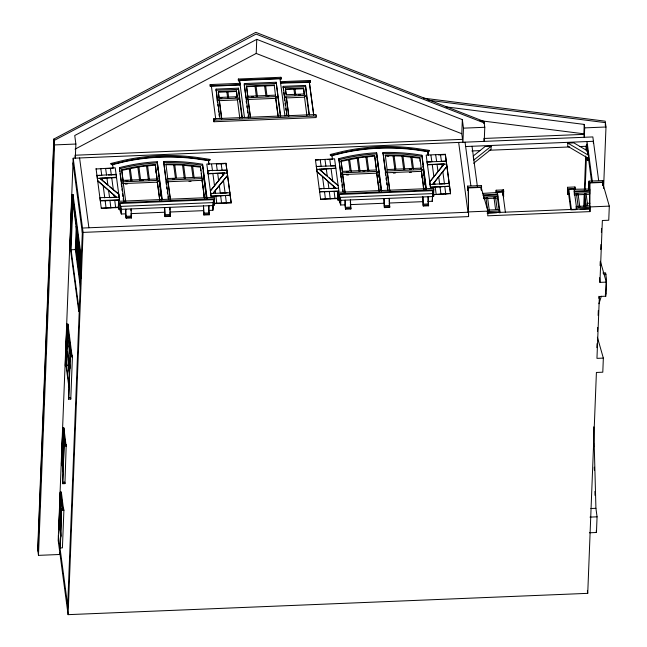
<?xml version="1.0" encoding="UTF-8"?>
<svg xmlns="http://www.w3.org/2000/svg" width="647" height="647" viewBox="0 0 647 647"><rect width="100%" height="100%" fill="white"/><g stroke="black" fill="none" stroke-linecap="round" stroke-linejoin="round"><path stroke-width="0.97" d="M483.964 139.437L484.223 141.378L484.773 127.281L483.996 121.458L255.832 32.35L53.798 139.089L37.696 549.546L38.472 555.361L59.767 554.487L59.847 552.473M38.472 555.361L54.574 144.912L53.798 139.089M598.653 180.521L592.838 136.929L73.192 158.224L58.19 540.48L68.089 614.65L587.735 593.348L596.405 372.462L602.794 372.195L603.344 358.098L597.375 337.241M63.511 509.407L61.344 492.132L60.276 492.181L58.861 528.211L59.006 529.303L60.074 529.254M66.034 445.176L63.867 427.902L62.799 427.95L61.384 463.98L61.53 465.072L62.597 465.023M72.043 355.899L67.935 324.115L66.876 324.155L65.274 364.892L65.42 365.984L66.487 365.935M73.135 196.348L72.61 196.373L80.802 257.821L81.336 257.797L73.022 194.48L71.963 194.521L69.811 249.354L69.957 250.446L71.016 250.397M59.006 529.303L60.276 492.181M61.53 465.072L62.799 427.95M65.42 365.984L66.876 324.155M69.957 250.446L71.963 194.521M60.729 537.156L59.573 528.494L60.923 494.033L61.457 494.009M63.123 471.962L62.096 464.263L63.446 429.802L63.98 429.778M68.906 387.108L65.978 365.175L67.523 326.015L68.048 325.991M79.249 311.061L78.716 311.086L70.515 249.637L72.61 196.373M61.182 496.136L61.344 492.132M63.746 430.91L63.867 427.902M67.781 328.086L67.935 324.115M72.868 198.467L73.022 194.48M69.439 387.027L66.544 365.312L67.094 351.216L69.593 369.971M70.175 368.224L67.28 346.517L67.83 332.421L70.863 355.114M78.716 311.086L78.837 307.956L71.073 249.774L72.917 202.778L81.11 264M61.57 508.89L60.292 547.944L62.419 547.855L63.899 510.257L63.705 508.801L61.57 508.89L60.292 547.944M62.613 482.258L64.093 444.659L66.22 444.57L64.943 483.624L62.808 483.713L62.613 482.258L64.749 482.169L64.943 483.624M462.338 119.63L461.788 133.727L462.928 142.251L463.478 128.155L462.338 119.63L256.77 39.346L74.737 135.514L75.877 144.038L75.319 158.135L75.06 156.194M62.808 483.713L64.093 444.659M69.561 375.915L68.137 365.248L68.372 359.206M68.639 399.167L70.111 355.413L72.238 355.324L72.432 356.78L70.774 399.078L68.639 399.167L70.305 356.869L68.873 346.452L69.116 340.411M69.561 373.861L68.396 365.134L68.631 359.158M70.297 355.066L69.132 346.339L69.366 340.354M70.766 355.979L70.838 353.982M80.6 289.047L75.335 249.605L76.257 226.102L76.653 229.062M80.616 284.122L75.974 249.321L76.589 233.656L77.187 235.144L76.637 249.249L80.576 278.784M72.173 356.893L72.238 355.324M77.219 235.904L77.454 241.185L77.527 239.358M77.656 239.172L79.419 255.913M80.026 258.08L79.953 259.908L79.686 257.91M80.05 260.636L80.123 258.808M80.43 258.913L81.021 266.354M80.56 262.084L81.15 268.909M80.802 257.821L80.681 260.951L81.215 260.935M80.778 262.795L80.972 264.251M67.506 610.291L82.509 228.035L468.517 212.208M68.089 614.65L83.091 232.394L73.192 158.224M96.039 168.988L115.223 167.808L119.541 200.166L100.374 200.95L100.002 197.65L119.153 197.262M119.541 200.166L118.822 194.246L99.929 178.305L116.533 177.626L116.161 174.326L96.977 175.499L99.856 175.386M97.365 178.41L116.549 177.238M96.993 175.111L97.713 181.031L115.959 196.817M100.835 168.786L101.773 175.305M131.017 210.801L131.09 208.916L131.487 217.982L126.165 218.201L125.583 213.842L121.321 214.011L119.574 208.965L118.514 209.013L118.32 207.558L101.28 208.253L118.336 207.161M105.623 168.592L106.561 175.111M106.076 208.059L105.162 200.756M110.419 168.398L111.357 174.916M110.96 163.465L110.936 164.249L112.643 165.001L112.667 164.217L110.96 163.465L123.359 160.44A146.82 99.897 2.2 0 1 196.931 157.423L209.992 159.405L209.968 160.189L208.48 161.071L208.916 164.362L208.488 160.682L196.656 158.887A145.211 98.805 2.2 0 0 123.892 161.871L112.659 164.613L113.079 168.285L106.585 168.552M110.863 207.857L109.958 200.562M115.659 207.663L114.745 200.368M116.589 197.367L97.729 180.642M119.808 171.617L119.485 167.638A138.798 94.438 2.2 0 1 153.42 161.976L157.245 161.758L162.268 199.389M118.32 207.558L118.563 201.29L214.4 197.359L214.351 205.083L213.284 205.123L212.895 210.259L208.641 210.437L209.224 214.796L203.894 215.014L203.498 205.948L203.894 215.014M118.822 194.246L109.95 186.983M118.514 209.013L118.563 201.29M119.574 208.965L119.792 203.481L213.502 199.64L213.284 205.123M121.709 169.813L123.092 180.942L121.709 169.813L126.739 168.592A136.654 92.982 2.2 0 1 153.679 164.605L155.264 164.508L157.172 179.551L155.264 164.508M120.447 211.488L120.649 206.401L213.292 202.6L213.089 207.695M121.321 214.011L121.507 209.313L119.792 203.481M121.135 183.077L123.27 182.988L123.245 183.57L157.318 182.179L159.696 199.98M125.583 213.842L125.761 209.135L126.165 218.201M161.928 199.923L157.245 161.758M157.294 182.761L157.342 181.589L159.469 181.5M165.778 179.098L163.634 161.491L167.476 161.402A138.798 94.438 2.2 0 1 202.543 164.233L207.129 198.589M165.025 216.608L164.629 207.541L165.025 216.608L170.355 216.389L169.959 207.323L169.846 210.146M167.945 182.325L167.994 181.152L165.858 181.241M200.513 166.586L201.896 177.715L201.921 177.124L167.84 178.523L167.816 179.114L165.915 164.071L167.516 164.039A136.654 92.982 2.2 0 1 195.216 165.786L200.513 166.586L200.489 167.177L181.386 165.017L165.891 164.661M206.652 198.087L202.543 164.233M202.018 180.934L202.066 179.753L204.193 179.672M210.178 84.563L210.291 86.439L240.126 84.822L210.324 85.655L210.178 84.563L239.997 83.342L239.964 84.126L239.544 80.454L280.005 78.797L284.971 115.983M210.291 86.439L210.324 85.655M226.887 170.177L207.736 170.573L209.636 170.881M208.48 161.071L208.504 160.294L209.992 159.405M207.736 170.573L208.108 173.873L224.735 172.798L210.38 190.881L224.719 173.194M208.674 209.491L208.819 205.73L209.224 214.796M211.577 164.249L212.515 170.768M210.728 193.51L229.895 192.717M213.801 118.725L213.939 121.749L316.165 117.56L316.221 115.991L316.027 114.535L213.801 118.725L213.939 121.749M211.132 196.025L230.3 195.24L211.116 196.413L210.396 190.493M217.408 102.153L216.074 89.1L238.436 88.178L242.374 117.738M212.895 210.259L213.502 199.64M214.351 205.083L214.246 201.274M216.365 164.055L217.303 170.573M219.123 97.454L237.231 96.718L236.454 90.895L218.346 91.639L219.098 98.045L218.322 92.23L236.43 91.486L237.077 96.33M221.711 119.097L219.276 100.083L217.141 100.172M216.818 203.522L215.912 196.219M221.161 163.861L222.099 170.371M221.606 203.32L220.7 196.025M211.116 196.413L206.797 164.055L225.965 163.27L231.189 202.932L214.157 203.627M227.275 173.089L208.124 173.477M226.401 203.126L225.496 195.823M231.189 202.932L225.965 163.27M236.43 91.486L236.454 90.895M242.018 118.094L239.503 99.258L237.376 99.347L237.352 99.929L219.252 100.673M280.005 78.797L281.057 79.144L280.944 77.276L238.347 79.023L238.46 80.891L239.527 80.851M238.46 80.891L238.347 79.023M239.503 99.258L238.436 88.178M246.515 86.1L247.85 96.864L246.515 86.1L274.207 84.967L275.541 95.732M245.892 98.999L248.027 98.91L248.003 99.492L275.687 98.36L278.016 115.813M75.076 149.142L256.212 53.442L256.77 39.346M274.207 84.967L274.182 85.55L246.491 86.682M280.353 116.525L276.188 82.25L244.242 83.56L248.763 117.463M275.687 98.36L275.711 97.77L277.838 97.689M280.426 82.46L280.458 81.684L310.277 80.463L310.423 81.546L310.39 82.331L280.588 83.164L280.458 81.684M280.944 77.276L281.057 79.144M283.499 90.434L283.16 86.35L305.521 85.428L309.46 114.988M286.055 94.325L285.432 88.89L303.54 88.146L304.316 93.969L286.209 94.705L285.432 88.89M288.797 116.347L286.354 97.333L284.227 97.422M304.292 94.551L303.54 88.146M308.975 114.357L306.589 96.508L304.462 96.597L304.438 97.179L286.338 97.923M306.589 96.508L305.521 85.428M310.277 80.463L310.39 82.331M338.51 188.269L319.359 188.665L319.731 191.965L338.899 191.18L334.58 158.814L315.396 159.995L318.275 159.874M329.776 159.405L330.714 165.923L335.502 165.729L316.334 166.514L320.168 166.352M316.723 169.417L335.906 168.244L319.286 169.312L338.163 185.649M317.087 171.649L335.955 188.374L317.087 171.649L316.351 166.117M320.192 159.801L321.13 166.311M319.359 188.665L321.26 188.973M350.334 202.746L350.448 199.931L350.844 208.989L345.522 209.207L344.94 204.848L340.678 205.018L338.939 199.972L337.871 200.02L337.677 198.564L320.637 199.26L337.694 198.176M324.98 159.599L325.918 166.117M325.433 199.066L324.527 191.763M330.326 154.471L330.293 155.256L332 156.008L332.032 155.231L330.326 154.471L342.724 151.455A146.82 99.897 2.2 0 1 416.288 148.438L429.357 150.411L429.325 151.196L427.837 152.085L428.274 155.369L427.853 151.689L416.013 149.902A145.211 98.805 2.2 0 0 343.25 152.886L332.016 155.62L332.437 159.299L327.859 159.485M330.221 198.872L329.315 191.569M335.017 198.669L334.111 191.375M340.419 171.973L338.842 158.644A138.798 94.438 2.2 0 1 372.777 152.991L376.603 152.765L381.625 190.396M337.677 198.564L337.92 192.296L433.757 188.366L433.708 196.09L432.641 196.138L432.253 201.266L427.999 201.443L428.185 196.745L428.581 205.803L423.251 206.021L422.855 196.963L423.251 206.021M337.871 200.02L337.92 192.296M338.899 191.18L319.747 191.569M338.939 199.972L339.149 194.488L432.859 190.655L432.641 196.138M341.074 160.828L342.457 171.956L341.074 160.828L346.096 159.599A136.654 92.982 2.2 0 1 373.036 155.612L374.621 155.523L376.53 170.557L374.621 155.523M339.804 202.495L340.007 197.408L432.649 193.607L432.253 201.266M340.678 205.018L340.864 200.319L339.149 194.488M342.578 175.167L342.627 173.994L340.492 174.083M344.94 204.848L345.126 200.149L345.522 209.207M381.285 190.93L376.603 152.765M376.651 173.776L376.7 172.595L378.827 172.514M385.135 170.104L382.992 152.506L386.833 152.409A138.798 94.438 2.2 0 1 421.901 155.24L426.486 189.595M384.391 207.614L383.986 198.556L384.391 207.614L389.712 207.396L389.316 198.338L389.171 202.099M387.302 173.339L387.351 172.159L385.216 172.248M419.871 157.593L421.254 168.721L421.278 168.139L387.197 169.53L387.181 170.121L385.272 155.086L386.874 155.045A136.654 92.982 2.2 0 1 414.573 156.792L419.871 157.593L419.846 158.183L400.744 156.024L385.248 155.668M426.009 189.102L421.901 155.24M421.375 171.94L421.423 170.768L423.55 170.679M440.518 154.868L441.456 161.386L446.252 161.184L427.085 161.976L430.918 161.815M427.837 152.085L427.869 151.301L429.357 150.411M427.093 161.58L427.473 164.88L444.093 163.812L429.737 181.896M430.934 155.256L431.873 161.774M430.085 184.516L449.269 183.336L440.631 184.08M430.49 187.032L449.657 186.247L430.473 187.428L429.754 181.5M432.649 184.411L447.004 166.328L433.126 183.813M433.514 194.634L450.563 193.55L433.514 194.634L433.708 196.09M435.73 155.062L436.668 161.58M436.175 194.529L435.269 187.226M440.963 194.335L440.057 187.032M450.547 193.938L445.33 154.277L426.163 155.062L430.473 187.428M446.632 164.095L427.481 164.492M445.759 194.132L444.853 186.837M481.57 189.781L481.489 185.543L467.644 186.11L467.732 190.307L468.266 190.291L468.355 187.937L481.133 187.412L487.911 211.108L487.733 215.815L589.959 211.618L589.749 182.964L602.527 182.438L609.304 206.134L608.754 220.239L602.365 220.498L599.939 282.375L606.328 282.116L605.77 296.213L599.381 296.48L596.955 358.357L603.344 358.098M467.732 190.307L467.644 186.11M83.091 232.394L468.565 216.599L468.355 187.937M481.061 189.296L481.133 187.412M481.303 190.178L481.489 185.543M483.924 123.472L483.996 121.458M473.192 156.024L485.137 146.505L491.162 146.262L491.041 149.392L473.62 163.27M496.055 192.96L496.16 190.218L503.617 189.911L503.592 196.85L503.471 193.566M496.306 192.846L496.16 190.218M505.428 212.556L502.711 192.191L482.727 193.404M483.358 198.645L497.672 198.063L497.729 196.494L497.567 194.254L483.091 194.852M499.476 209.579L499.605 212.604L499.476 209.579L487.765 210.065M502.598 195.127L502.711 192.191M567.831 143.116L567.71 146.254L588.624 158.555L588.196 151.309L573.857 142.874L567.831 143.116L588.746 155.426M575.11 189.611L574.957 186.983L567.508 187.29L567.484 194.229L569.344 194.149M567.484 194.229L567.508 187.29M576.776 209.628L574.059 189.264L568.729 189.482L568.576 193.404L570.775 209.887M574.059 189.264L589.66 189.021L589.603 194.294L574.342 194.917L574.237 191.116L589.676 190.477M574.851 189.725L574.957 186.983M576.275 209.458L576.145 206.442L589.813 205.883L589.765 208.908L580.133 209.304M584.225 124.418L584.686 127.871L584.322 137.277L583.861 133.816L584.225 124.418L445.945 106.876M583.74 206.296L584.209 194.221M584.37 190.194L585.713 155.976M585.947 149.934L586.109 145.915M584.484 206.49L584.953 194.44M585.155 189.417L586.408 157.294M586.651 151.269L587.031 141.547L592.393 181.767M585.559 206.045L585.664 203.384L585.802 206.409M589.061 160.238L587.355 160.302L587.46 157.65M588.107 153.662L588.196 151.309M588.713 189.466L589.037 181.136L602.883 180.57L602.931 185.729M588.98 189.07L589.037 181.136M589.749 182.964L589.482 206.078M589.66 189.021L589.554 193.615M589.603 194.294L589.66 192.725L574.399 193.348M593.348 143.165L593.42 141.289L465.638 146.529M602.697 185.196L602.883 180.57M605.285 125.655L605.406 122.639L428.144 100.196M596.874 347.657L597.027 343.63M597.504 331.555L597.658 327.528M598.135 315.453L598.338 310.423M598.807 298.34L598.887 296.326M599.615 277.717L599.939 282.375M600.092 265.642L600.246 261.614M600.723 249.532L600.917 244.501M601.395 232.427L601.556 228.399M603.578 188.39L605.988 126.998L605.212 121.183L423.526 98.142M605.81 274.813L605.827 274.336L603.999 274.417M589.409 532.78L596.453 532.497L597.068 516.824L595.927 508.307L593.744 426.826M80.091 261.712L80.139 262.819L80.066 261.323M432.859 190.655L432.439 196.567L340.864 200.319M80.107 255.986L80.179 255.525L80.228 258.04M598.936 303.742L601.346 296.205M430.328 181.16L437.421 172.409M444.077 164.201L438.011 171.681L437.048 164.492M491.162 146.262L473.741 160.132L473.305 156.849M587.355 160.302L588.891 159.631M501.999 190.485L503.617 189.911M112.667 164.217L123.909 161.483A145.211 98.805 2.2 0 1 196.672 158.499L208.504 160.294M121.693 170.404L140.011 166.716L155.24 165.098M332.032 155.231L343.266 152.49A145.211 98.805 2.2 0 1 416.029 149.506L427.869 151.301M341.05 161.41L359.376 157.722L374.605 156.105M75.974 249.321L76.637 249.249M157.197 162.931L153.371 163.157A138.798 94.438 2.2 0 0 119.436 168.81M376.554 153.937L372.729 154.164A138.798 94.438 2.2 0 0 338.793 159.817M238.492 80.107L281.089 78.368M280.604 82.767L310.423 81.546M276.14 83.423L244.194 84.733L245.318 93.144M216.025 90.273L238.387 89.359M283.111 87.523L305.473 86.609M285.408 89.48L303.516 88.736M247.874 96.282L275.565 95.141M220.045 98.004L221.945 97.932M235.314 97.382L237.206 97.301M251.643 96.71L253.535 96.629M268.909 96.007L267.017 96.079L265.658 85.897M298.607 94.785L300.507 94.705M217.19 98.999L239.552 98.085M277.887 96.508L245.941 97.818L245.569 95.012M284.276 96.249L306.638 95.335M213.995 120.18L316.221 115.991M484.191 122.914L256.066 34.097L53.992 140.545L37.89 551.001L38.529 550.977M54.574 144.912L75.877 144.038M463.478 128.155L484.773 127.281M584.686 127.871L605.988 126.998M74.931 155.231L462.54 139.34M483.835 138.466L583.934 134.366M471.841 150.961L479.912 150.63M488.995 150.258L569.7 146.95M579.785 146.537L586.845 146.246M217.327 164.014L224.032 163.74M438.601 154.948L445.314 154.673M108.478 175.03L115.19 174.755M219.22 170.493L225.932 170.218M123.116 180.359L157.197 178.96M342.481 171.366L376.554 169.967M125.987 180.828L127.92 180.748M141.628 180.181L143.561 180.109M172.644 178.912L174.577 178.831M346.315 171.795L348.248 171.714M362.918 171.115L364.851 171.034M409.575 169.199L411.5 169.126M159.518 180.327L121.183 181.896L120.059 173.485M165.907 180.068L204.242 178.491M340.54 172.911L378.875 171.334M385.264 171.075L423.599 169.506M125.227 184.08L127.233 183.999M188.989 181.467L190.994 181.386M346.59 175.005L348.596 174.925M393.319 173.089L395.317 173.008M409.349 172.434L411.355 172.353M72.108 195.612L73.168 195.572M115.845 197.392L109.569 197.65L108.607 190.461M227.024 192.838L220.312 193.113L219.357 185.915M330.843 188.584L335.955 188.374M100.39 200.562L119.558 199.777M467.838 187.565L481.683 186.999M589.231 182.591L603.077 182.025M118.757 202.746L214.594 198.815M338.114 193.752L433.951 189.822M214.173 203.239L231.205 202.535M496.354 191.666L503.811 191.366M567.702 188.746L575.151 188.439M121.507 209.313L213.081 205.56M483.058 195.629L497.535 195.038M574.204 191.9L589.643 191.261M483.422 197.076L497.729 196.494M130.904 213.623L164.443 212.248M169.773 212.03L203.312 210.655M350.262 204.63L383.808 203.255M422.669 201.662L389.13 203.037L389.712 207.396M126.044 216.324L131.373 216.106M164.912 214.731L170.242 214.513M203.781 213.138L209.102 212.92M345.409 207.339L350.731 207.121M384.269 205.746L389.599 205.528M423.138 204.153L428.468 203.934M126.189 217.416L131.519 217.198M165.058 215.823L170.387 215.605M203.926 214.23L209.248 214.011M345.555 208.423L350.876 208.205M384.415 206.83L389.745 206.619M423.284 205.245L428.613 205.026M587.371 203.32L589.927 203.215M468.752 211.901L487.911 211.108M590.137 206.919L609.304 206.134M487.142 211.553L499.67 211.035M576.34 207.897L589.829 207.339M488 212.879L589.927 208.698L589.959 211.618M487.086 213.114L496.718 212.726M575.887 209.66L571.447 209.846L568.729 189.482M70.515 249.637L71.049 249.621M71.073 249.774L75.335 249.605M602.899 272.994L605.632 272.88L606.409 278.703L605.794 294.369L605.543 292.476M78.837 307.956L79.371 307.932M67.021 325.247L68.081 325.206M69.132 346.339L69.933 346.307L70.191 348.248M67.28 346.517L68.873 346.452M70.305 356.869L72.432 356.78M65.978 365.175L66.512 365.159M68.396 365.134L69.197 365.102L69.577 368.014M66.544 365.312L68.137 365.248M68.445 397.711L70.58 397.63L70.774 399.078M62.945 429.042L64.013 428.993M64.288 446.115L66.415 446.026M62.096 464.263L62.622 464.247M60.422 493.273L61.489 493.224M61.764 510.346L63.899 510.257M59.573 528.494L60.106 528.478M590.881 508.51L595.927 508.307M589.999 517.115L597.068 516.824M382.943 153.679L386.785 153.59A138.798 94.438 2.2 0 1 421.852 156.412M163.586 162.672L167.427 162.575A138.798 94.438 2.2 0 1 202.495 165.406M479.645 120.601L583.861 133.816M256.212 53.442L461.788 133.727M319.286 169.312L321.818 171.512L321.519 169.223M322.505 172.102L326.589 175.636M329.307 177.99L336.117 183.877M99.929 178.305L101.83 179.955M107.232 184.621L102.461 180.505L102.161 178.216M600.359 261.267L606.328 282.116M605.317 294.256L605.77 296.213M588.406 156.914L588.624 158.555M586.611 144.507L587.897 154.099M588.414 158.022L591.56 181.564M587.702 205.811L586.085 193.655L584.484 193.72L586.109 205.875M579.841 207.072L578.094 193.979L576.501 194.043L578.248 207.137M596.219 530.75L596.453 532.497M587.379 590.735L587.735 593.348M497.389 192.41L500.107 212.774M497.672 198.063L497.252 195.936L499.435 212.806M497.195 209.515L495.57 197.367L493.976 197.432L495.594 209.579M489.326 210.776L487.587 197.691L485.986 197.756L487.733 210.849M472.027 146.262L477.389 186.482M465.056 142.162L470.87 185.762M458.666 142.421L467.983 212.232M445.33 154.277L450.563 193.55M441.844 164.289L442.152 166.578M442.847 171.819L444.465 183.926M438.715 176.93L439.669 184.12M432.261 164.686L433.878 176.785M434.574 182.033L434.881 184.322M427.999 201.443L428.581 205.803M422.451 162.437L422.709 164.378M422.968 166.311L423.227 168.252M423.445 171.382L425.815 189.15M423.405 173.089L423.664 175.054M424.06 177.998L424.319 179.963M424.715 182.907L424.974 184.872M419.952 159.728L420.21 161.645M421.423 170.768L423.931 189.555M423.777 189.15L421.399 171.35L387.327 172.749L389.704 190.55M421.909 175.895L422.167 177.876M423.227 185.786L423.486 187.767M411.937 157.084L413.53 169.037M410.853 156.954L412.341 168.147M402.984 156.21L404.747 169.401M401.908 156.121L403.679 169.441M394.088 155.725L395.835 168.827M393.02 155.701L394.896 169.805M387.351 172.159L389.858 190.954M382.992 152.506L388.014 190.137M385.345 173.218L385.604 175.159M385.992 178.071L386.251 180.003M386.639 182.915L386.898 184.856M387.286 187.759L387.545 189.7M376.505 155.118L376.772 157.108M377.039 159.097L377.306 161.095M377.702 164.079L378.107 167.072M378.374 169.061L378.632 171.059M378.851 174.205L379.247 177.165M379.514 179.138L379.91 182.098M380.169 184.071L380.565 187.032M380.832 189.005L381.091 190.986M378.778 175.685L379.045 177.666M379.441 180.634L379.708 182.616M380.104 185.584L380.363 187.565M375.349 162.47L375.608 164.403M376.7 172.595L379.207 191.391M379.053 190.986L376.675 173.186L342.603 174.585L344.98 192.385M366.93 156.768L368.806 170.873M365.87 156.881L367.747 170.913M358.244 157.908L360.023 171.237M357.201 158.086L358.956 171.277M349.623 159.461L351.24 171.592M348.579 159.68L350.043 170.638M350.383 205.503L350.844 208.989M342.627 173.994L345.134 192.782M338.842 158.644L343.298 192.022M340.621 175.054L341.009 177.957M341.268 179.898L341.527 181.839M341.915 184.751L342.303 187.654M342.562 189.595L342.821 191.536M331.102 168.835L332.712 180.934M333.415 186.182L333.723 188.463M326.306 169.029L327.269 176.219M327.964 181.467L328.927 188.665M322.521 176.752L324.139 188.859M309.339 81.983L313.722 114.802M309.323 82.379L313.706 115.198M315.412 159.607L320.637 199.26M304.462 96.597L306.896 115.603M294.992 89.084L295.768 94.899M293.932 89.132L294.708 94.947M286.354 97.333L288.813 115.756M283.16 86.35L287.098 115.902M283.758 92.367L284.146 95.279M284.365 98.417L284.623 100.398M285.02 103.374L285.287 105.356M285.683 108.332L285.95 110.314M286.346 113.29L286.613 115.271M276.188 82.25L280.709 116.153M275.711 97.77L278.17 116.193M264.599 85.946L265.957 96.128M256.075 86.294L257.433 96.476M255.015 86.334L256.374 96.516M248.027 98.91L250.478 117.333M248.133 100.463L250.332 116.945M246.159 100.981L246.426 102.962M246.822 105.938L247.081 107.92M247.486 110.896L247.744 112.877M248.141 115.853L248.408 117.835M239.544 80.454L244.501 117.641M237.376 99.347L239.811 118.352M227.906 91.834L228.682 97.648M226.846 91.874L227.623 97.697M219.276 100.083L221.727 118.506M216.074 89.1L220.012 118.652M217.675 104.143L217.934 106.124M218.33 109.1L218.735 112.077M218.993 114.058L219.26 116.039M211.375 86.002L215.742 119.21M222.487 173.283L222.794 175.572M223.49 180.812L225.107 192.919M217.691 173.477L218.654 180.675M212.903 173.679L214.521 185.778M215.216 191.027L215.524 193.307M202.446 166.578L202.705 168.519M203.093 171.431L203.352 173.364M203.611 175.305L203.999 178.216M204.088 180.376L206.458 198.144M206.005 196.809L206.272 198.775M200.594 168.721L200.845 170.638M201.233 173.509L201.484 175.426M202.066 179.753L204.573 198.548M204.42 198.144L202.042 180.343L167.969 181.742L170.339 199.543M202.543 184.888L202.81 186.862M203.87 194.779L204.129 196.753M192.58 166.069L194.173 178.03M191.488 165.947L192.984 177.141M183.627 165.203L185.39 178.394M182.543 165.114L184.322 178.435M174.73 164.71L176.477 177.812M173.655 164.694L175.418 177.852M167.994 181.152L170.501 199.939M163.634 161.491L168.657 199.13M165.988 182.211L166.247 184.152M166.635 187.056L166.894 188.997M167.282 191.908L167.541 193.841M167.929 196.753L168.188 198.694M169.886 212.895L170.355 216.389M157.148 164.103L157.415 166.101M157.682 168.091L157.949 170.08M158.345 173.072L158.75 176.065M159.008 178.054L159.275 180.044M159.235 181.225L161.208 196.025M161.467 197.998L161.734 199.972M159.421 184.67L159.688 186.651M160.084 189.628L160.343 191.609M160.739 194.577L161.006 196.559M155.992 171.463L156.25 173.388M157.342 181.589L159.849 200.376M147.573 165.761L149.449 179.866M146.513 165.867L148.389 179.906M138.887 166.902L140.666 180.222M137.843 167.08L139.598 180.27M130.265 168.455L131.883 180.586M129.222 168.665L130.815 180.626M131.017 214.489L131.487 217.982M123.27 182.988L125.777 201.775M119.485 167.638L124.07 201.993M121.264 184.039L121.652 186.951M121.911 188.892L122.17 190.833M122.558 193.736L122.946 196.648M123.205 198.589L123.464 200.521M111.745 177.82L113.354 189.927M114.058 195.168L114.357 197.456M106.949 178.022L107.912 185.212M103.164 185.746L104.774 197.845M96.055 168.592L101.28 208.253M79.581 157.965L88.898 227.768M73.006 162.923L82.323 232.734M80.98 259.957L81.207 261.655M76.912 231.036L80.204 255.686M80.471 257.66L81.255 263.572M77.713 239.083L77.923 241.169M78.19 243.175L78.594 246.175M79.023 248.933L79.257 251.173M79.549 252.872L79.929 256.172M80.268 258.743L80.6 260.749M80.867 262.714L81.263 266.168M76.589 233.656L79.508 255.533M79.775 257.522L81.231 268.456M79.249 255.694L77.519 242.698L77.276 248.966L81.142 277.959M79.516 257.692L79.921 260.692M80.188 262.698L81.255 270.697M80.98 277.741L80.179 271.748L80.6 278.485M67.523 326.015L71.51 355.923M70.45 350.181L70.838 353.092M63.446 429.802L65.501 445.201M64.878 444.618L63.762 436.207L62.654 464.4L63.527 470.951M60.923 494.033L62.848 508.469M62.484 509.787L61.239 500.438L60.131 528.639L61.133 536.112M58.376 535.781L67.684 605.584M59.516 552.595L59.767 554.487M80.171 262.003L80.01 260.231L79.937 261.72M593.622 442.969L593.728 447.004M594.269 467.166L594.35 470.191M594.917 491.364L595.022 495.392M468.266 190.291L468.565 216.599M386.825 156.218A136.654 92.982 2.2 0 1 388.807 156.218M79.08 257.263L79.047 258.145L78.902 255.581L79.08 257.263M76.807 246.475L77.042 251.764L76.807 246.475M77.082 239.422L77.179 248.238L77.082 239.422M77.244 249.75L77.139 252.492L79.532 270.486L79.646 267.745L77.244 249.75M79.743 268.473L79.969 273.762L79.743 268.473M213.308 193.008L227.639 175.313L213.308 193.008M78.894 262.051L78.861 262.876L78.732 260.288L78.894 262.051M80.624 261.687L80.568 261.097L80.624 261.687"/></g></svg>
